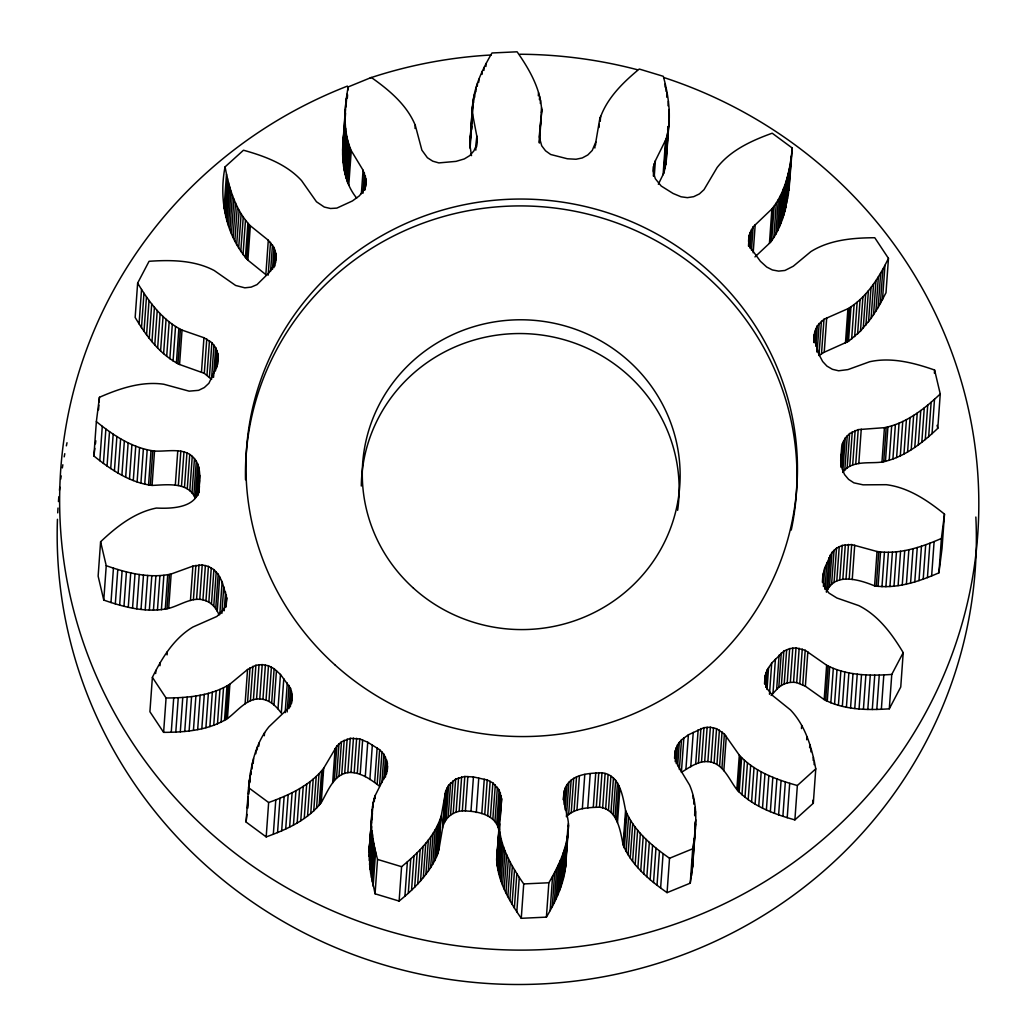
<?xml version="1.0" encoding="UTF-8"?>
<svg xmlns="http://www.w3.org/2000/svg" width="1036" height="1036" viewBox="0 0 1036 1036"><rect width="100%" height="100%" fill="white"/><g stroke="black" fill="none" stroke-linecap="round" stroke-linejoin="round"><path stroke-width="1.5" d="M198.951 492.333C199.236 481.157 202.149 468.091 194.47 458.624C184.771 446.762 167.482 451.89 154.532 451.036C132.491 448.29 113.248 435.275 96.361 421.613L99.443 397.28C119.503 388.526 141.66 381.015 163.792 384.239L189.148 391.155L198.627 390.326L204.325 387.542L208.922 383.255L216.097 367.974L218.026 359.751L217.78 353.548L215.669 347.669L211.888 342.657L203.95 337.723L182.038 330.108C162.328 320.228 148.718 301.58 137.633 283.1L149.067 261.292C170.927 259.79 194.367 260.062 214.193 270.5L235.625 285.457L244.846 287.827L251.178 287.114L257.006 284.628L269.114 272.675L273.815 265.617L275.77 259.699L275.848 253.483L274.048 247.526L268.298 240.235L250.349 225.796C235.276 209.945 229.008 187.879 225.071 166.874L243.486 150.22C264.504 156.086 286.467 164.102 301.541 180.575L316.459 201.761L324.294 207.058L330.497 208.495L336.855 208.106L352.447 200.932L359.35 195.856L363.26 190.961L365.514 185.159L365.915 178.956L363.066 170.215L351.256 150.673C342.592 130.678 344.496 107.899 348.135 86.946L371.302 77.467C388.992 89.938 406.863 104.791 415.281 125.304L421.885 150.155L427.402 157.731L432.724 161.163L438.85 162.911L456.047 161.37L464.322 158.922L469.709 155.633L473.866 150.932L476.418 145.247L476.806 136.092L472.545 113.818C471.432 92.036 481.248 71.355 491.983 52.978L517.106 51.8C529.383 69.399 540.999 89.368 541.698 111.344L539.199 136.869L541.724 145.817L545.545 150.816L550.686 154.493L567.404 158.78L576.042 159.246L582.284 157.951L587.839 154.934L592.242 150.44L595.817 141.984L599.624 119.658C606.254 98.744 622.753 82.686 639.251 69.036L663.312 76.314C668.039 93.603 670.888 111.784 668.337 129.668L665.876 164.038L663.752 173.193L658.339 184.253M356.669 198.083C340.922 178.645 341.103 152.124 344.444 128.671M693.265 854.169L692.579 867.054L690.248 883.164L667.067 892.643C649.391 880.16 631.507 865.319 623.102 844.806C620.331 830.911 617.547 809.168 599.52 807.199C588.189 807.536 574.812 807.963 566.407 816.679L568.868 782.297C577.272 773.581 590.649 773.154 601.981 772.817C620.02 774.786 622.791 796.529 625.563 810.424C633.967 830.937 651.851 845.79 669.528 858.261L692.708 848.782C696.347 827.829 698.251 805.05 689.587 785.055L677.777 765.513L674.928 756.772L675.33 750.569L677.583 744.767L681.481 739.872L688.383 734.809L703.988 727.635L710.346 727.233L716.549 728.684L724.384 733.98L739.303 755.153C754.376 771.626 776.34 779.642 797.357 785.508L815.772 768.854C811.835 747.85 805.568 725.783 790.481 709.932L772.545 695.493L766.795 688.215L764.995 682.245L765.073 676.029L767.016 670.124L771.716 663.053L783.838 651.1L789.665 648.614L795.998 647.901L805.205 650.271L826.637 665.229C846.464 675.666 869.903 675.951 891.763 674.436L903.211 652.628C892.125 634.149 878.515 615.501 858.805 605.62L836.894 598.005L828.942 593.071L825.161 588.059L823.063 582.18L822.817 575.977L824.747 567.754L831.921 552.473L836.518 548.186L842.216 545.415L851.683 544.573L877.039 551.502C899.183 554.713 921.341 547.202 941.4 538.461L944.482 514.128C927.596 500.453 908.352 487.438 886.311 484.693L863.079 484.835L853.884 482.841L848.575 479.37L844.547 474.553L842.126 468.79L841.064 460.411L842.436 443.641L845.246 438.073L849.611 433.566L858.209 429.616L884.433 427.674C906.241 423.361 924.475 408.909 940.248 393.952L934.601 370.033C914.024 362.833 891.465 356.954 869.683 361.732L847.927 369.606L838.616 370.784L832.413 369.308L826.935 366.109L822.649 361.499L818.699 353.975L814.102 337.736L814.788 331.559L817.3 325.861L823.983 319.269L847.914 308.715C866.847 297.397 878.917 277.687 888.461 258.378L874.772 237.736C853.017 237.84 829.81 239.769 810.929 251.567L793.278 266.226L784.951 270.461L778.619 271.121L772.351 269.943L766.705 267.029L760.372 261.266L750.349 247.513L748.821 241.479L749.183 235.276L753.146 226.858L771.898 208.935C785.728 191.932 790.118 169.347 792.281 148.057L772.196 133.204C751.877 140.533 730.756 150.065 717.145 167.495L704.014 189.666L699.391 193.926L693.68 196.672L687.386 197.656L681.066 196.788L673.089 193.473L661.201 186.027L655.322 178.71L653.483 172.753L653.522 166.537L655.387 160.722L666.213 138.811L668.337 129.668M199.404 486.078C199.054 508.041 172.196 508.818 156.41 508.054C134.602 512.367 116.369 526.819 100.596 541.776L106.242 565.695C126.819 572.895 149.378 578.774 171.16 574.009L192.903 566.122L202.227 564.944L208.43 566.42L213.908 569.619L218.195 574.229L222.131 581.753L226.742 597.992L226.055 604.169L223.543 609.88L216.861 616.459L192.916 627.026C173.996 638.331 161.914 658.041 152.383 677.35L166.071 697.992C187.827 697.888 211.033 695.959 229.901 684.161L247.552 669.502L255.892 665.28L262.225 664.607L268.492 665.785L274.126 668.699L280.471 674.462L290.481 688.215L292.01 694.25L291.647 700.453L287.697 708.87L268.946 726.793C255.115 743.796 250.725 766.381 248.562 787.671L268.648 802.524C288.966 795.195 310.088 785.664 323.698 768.233L336.829 746.062L341.453 741.802L350.272 738.344L359.777 738.94L367.741 742.255L379.642 749.701L383.942 754.312L387.36 762.975L387.322 769.191L385.457 775.019L375.291 795.337L373.206 802.278L369.23 848.303L370.007 869.01L375.058 893.796L399.119 901.074L401.592 866.692C418.078 853.042 434.576 836.984 441.219 816.07L445.752 790.831L448.601 785.288L455.659 779.085L464.788 776.482L473.439 776.948L487.218 779.991L492.864 782.892L499.119 789.911L501.644 798.86L496.684 858.753C497.384 880.742 509 900.711 521.263 918.31L546.399 917.132C556.746 899.701 565.578 880.341 566.07 859.738M471.51 155.62L469.839 144.742L472.429 106.566M568.868 782.297C558.676 793.434 566.77 809.375 568.285 821.924C569.411 843.692 559.582 864.374 548.86 882.763L546.399 917.132M499.145 824.384C499.844 846.373 511.46 866.329 523.724 883.928L521.263 918.31M197.721 463.973L195.26 498.355C188.384 481.364 166.291 484.887 152.059 485.418C130.018 482.672 110.774 469.658 93.887 455.982L96.361 421.613M98.549 409.777L98.886 405.089M99.106 401.968L99.443 397.28M99.806 460.722L102.279 426.34M103.406 463.455L105.866 429.072M100.596 541.776L98.135 576.145L103.768 600.077C124.359 607.277 146.905 613.157 168.687 608.378C180.627 605.335 193.162 595.583 205.957 600.802C212.276 603.211 216.589 608.805 219.062 614.905M107.045 466.07L109.505 431.688M110.722 468.557L113.183 434.175M103.768 600.077L106.242 565.695M114.413 470.914L116.887 436.532M118.143 473.128L120.616 438.746M110.981 602.551L113.442 568.181M121.898 475.213L124.372 440.831M137.633 283.1L135.159 317.469C146.257 335.962 159.855 354.61 179.565 364.491L204.299 373.323L211.512 379.409L213.973 345.027M115.32 603.936L117.78 569.554M125.68 477.143L128.14 442.76M139.07 323.892L141.531 289.51M119.645 605.179L122.118 570.797M129.474 478.917L131.935 444.535M141.492 327.648L143.965 293.279M123.97 606.293L126.431 571.911M133.281 480.536L135.742 446.153M144.004 331.313L146.464 296.943M146.581 334.874L149.042 300.492M137.102 481.973L139.562 447.591M128.27 607.277L130.73 572.895M149.236 338.319L151.709 303.936M140.909 483.229L143.382 448.847M132.543 608.119L135.017 573.737M151.968 341.647L154.429 307.265M144.729 484.252L147.19 449.87M154.778 344.846L157.239 310.476M136.804 608.831L139.264 574.449M157.653 347.928L160.114 313.545M148.549 485.042L151.01 450.673M141.025 609.388L143.486 575.006M150.311 485.314L152.771 450.945M160.593 350.854L163.066 316.472M152.059 485.418L154.532 451.036M145.208 609.79L147.669 575.42M163.61 353.639L166.071 319.269M166.705 356.267L169.166 321.885M149.352 610.049L151.813 575.666M169.852 358.715L172.313 324.333M153.445 610.126L155.905 575.744M173.077 360.942L175.537 326.56M152.383 677.35L149.909 711.732L163.61 732.361C185.366 732.271 208.573 730.341 227.441 718.544C237.879 710.942 248.018 696.257 262.937 699.339C270.823 700.789 276.741 706.928 281.313 713.092L283.786 678.71M157.459 610.036L159.92 575.653M176.392 362.963L178.852 328.58M155.659 673.517L155.892 670.383M177.959 363.804L180.419 329.435M161.396 609.725L163.856 575.343M179.565 364.491L182.038 330.108M159.971 665.747L160.191 662.626M165.255 609.207L167.715 574.825M175.304 485.275L177.765 450.906M167.003 608.87L169.477 574.488M168.687 608.378L171.16 574.009M178.373 485.483L180.834 451.1M167.068 654.881L167.288 651.761M163.61 732.361L166.071 697.992M181.494 486.156L183.968 451.774M184.486 487.27L186.946 452.9M187.27 488.811L189.743 454.428M171.251 732.297L173.711 697.914M189.795 490.727L192.256 456.358M191.997 492.994L194.47 458.624M201.476 372.105L203.95 337.723M175.796 732.141L178.257 697.759M193.836 495.558L196.296 461.175M204.299 373.323L206.773 338.94M196.581 496.632L198.705 466.938M180.303 731.869L182.763 697.5M197.423 494.884L199.21 469.891M190.443 600.504L192.903 566.122M198.187 495.208L199.78 475.317M198.627 493.136L199.521 480.626M207.006 374.993L209.466 340.611M193.408 599.676L195.869 565.293M209.427 377.039L211.888 342.657M225.071 166.874C218.661 198.938 225.744 235.353 247.889 260.166L265.838 274.618L268.298 240.235M184.745 731.481L187.205 697.098M224.035 208.573L226.495 174.19M196.568 599.261L199.029 564.879M224.993 212.911L227.454 178.529M213.546 377.363L215.669 347.669M189.122 730.976L191.582 696.593M226.068 217.184L228.529 182.815M215.501 370.849L216.951 350.531M199.767 599.313L202.227 564.944M216.77 367.612L217.78 353.548M227.247 221.38L229.707 187.011M217.236 365.812L217.469 362.691M217.586 364.452L218.143 356.643M228.529 225.498L231.002 191.129M193.434 730.341L195.895 695.959M202.926 599.831L205.387 565.462M229.94 229.539L232.401 195.156M231.455 233.476L233.916 199.093M205.957 600.802L208.43 566.42M197.669 729.59L200.142 695.208M233.074 237.322L235.548 202.939M208.832 602.201L211.292 567.819M234.822 241.051L237.283 206.669M201.826 728.709L204.299 694.327M236.674 244.677L239.148 210.295M211.448 604.001L213.908 569.619M238.668 248.161L241.129 213.792M213.766 606.151L216.226 571.768M205.905 727.699L208.365 693.317M240.766 251.515L243.24 217.133M215.734 608.611L218.195 574.229M217.236 611.214L219.697 576.845M243.02 254.675L245.48 220.305M209.881 726.56L212.341 692.178M219.787 614.568L222.131 581.753M245.428 257.679L247.902 223.297M246.607 259L249.067 224.618M213.74 725.265L216.2 690.882M221.859 613.416L223.763 586.842M247.889 260.166L250.349 225.796M224.216 610.774L225.563 592.022M225.576 605.84L226.366 594.897M225.835 607.303L226.055 604.169M217.482 723.84L219.943 689.458M226.172 605.814L226.742 597.992M221.069 722.234L223.53 687.865M224.514 720.46L226.975 686.078M226.029 719.567L228.503 685.184M227.441 718.544L229.901 684.161M268.182 275.136L270.525 242.32M270.577 271.354L272.481 244.794M272.481 269.399L274.048 247.526M273.944 267.625L275.175 250.44M274.954 265.993L275.848 253.483M275.602 262.846L276.042 256.604M245.092 703.871L247.552 669.502M247.578 702.11L250.039 667.728M250.401 700.673L252.875 666.29M253.419 699.65L255.892 665.28M381.973 751.851L379.5 786.233C371.289 779.758 361.81 772.998 350.997 772.455C334.343 772.196 328.114 791.038 321.238 802.615C307.627 820.046 286.506 829.577 266.187 836.907L246.089 822.053L248.562 787.671M247.384 808.067L248.174 797.137M248.394 794.003L249.404 779.94M247.656 808.352L248.096 802.11M248.653 794.288L249.106 788.046M249.443 783.358L250 775.537M249.935 782.141L250.155 779.02M250.492 774.332L250.725 771.198M250.984 774.747L251.217 771.626M256.565 699.093L259.026 664.711M252.046 768.984L252.499 762.742M253.224 763.299L253.561 758.611M255.827 753.755L256.047 750.634M259.764 698.989L262.225 664.607M257.265 749.909L257.485 746.788M258.819 746.166L259.039 743.045M262.937 699.339L265.397 664.97M266.019 700.168L268.492 665.785M264.309 735.741L264.543 732.62M268.959 701.411L271.419 667.042M271.665 703.081L274.126 668.699M273.996 705.024L276.457 670.655M266.187 836.907L268.648 802.524M278.011 708.844L280.471 674.462M273.323 834.291L275.783 799.909M285.159 712.664L287.283 682.983M277.544 832.62L280.005 798.251M287.153 711.991L289.057 685.418M289.031 708.533L290.481 688.215M290.365 706.798L291.479 691.18M281.675 830.872L284.136 796.49M291.336 703.625L292.01 694.25M291.427 703.573L292.074 697.37M285.703 829.02L288.163 794.651M289.64 827.091L292.1 792.708M293.46 825.057L295.92 790.675M342.735 146.063L345.791 103.056M342.644 150.324L345.506 109.635M345.726 106.501L346.283 98.692M344.884 122.416L345.558 113.041M346.011 106.799L346.905 94.289M342.683 154.519L345.143 120.137M342.864 158.663L345.325 124.294M347.345 97.889L347.578 94.768M347.902 90.08L348.135 86.946M343.201 162.756L345.661 128.373M343.68 166.77L346.141 132.388M297.177 822.934L299.637 788.551M344.315 170.707L346.788 136.325M345.118 174.553L347.591 140.171M346.128 178.27L348.601 143.9M300.764 820.719L303.237 786.337M347.345 181.896L349.805 147.513M347.992 183.514L350.453 149.145M348.782 185.055L351.256 150.673M304.234 818.401L306.695 784.032M307.562 816.005L310.023 781.623M310.735 813.506L313.209 779.124M313.753 810.916L316.213 776.547M316.55 808.222L319.01 773.84M361.383 193.654L363.066 170.215M319.153 805.399L321.613 771.017M362.976 193.227L364.426 172.908M320.279 804.04L322.74 769.67M364.4 189.951L365.41 175.887M321.238 802.615L323.698 768.233M365.138 189.899L365.915 178.956M365.617 186.765L365.954 182.077M332.647 782.931L335.12 748.549M334.356 780.432L336.829 746.062M336.506 778.14L338.979 743.757M338.992 776.184L341.453 741.802M341.738 774.604L344.198 740.222M344.703 773.439L347.164 739.057M347.811 772.714L350.272 738.344M350.997 772.455L353.457 738.072M354.183 772.662L356.643 738.279M357.303 773.322L359.777 738.94M360.178 774.384L362.639 740.002M365.281 776.637L367.741 742.255M415.047 128.425L415.281 125.304M369.878 779.525L372.338 745.143M369.088 852.343L372.507 806.06M369.101 856.448L372.015 809.958M370.966 833.54L371.406 827.285M371.963 819.476L372.416 813.221M372.869 806.966L373.206 802.278M374.669 782.374L377.13 747.992M369.256 860.592L371.561 822.066M373.892 801.709L374.113 798.588M369.567 864.788L371.717 826.21M374.281 801.605L374.618 796.917M370.007 869.01L372.468 834.64L372.028 830.406M375.071 798.458L375.291 795.337M370.59 873.283L373.051 838.901L372.468 834.64M377.182 784.084L379.642 749.701M371.315 877.583L373.776 843.2L373.051 838.901M372.157 881.895L374.631 847.513L373.776 843.2M373.141 886.246L375.602 851.864L374.631 847.513M381.921 782.439L383.942 754.312M375.058 893.796L377.531 859.414L375.602 851.864M383.955 778.904L385.521 757.018M385.444 777.13L386.674 759.932M386.583 773.918L387.36 762.975M387.244 770.771L387.581 766.083M399.119 901.074L404.908 896.231L407.381 861.848M404.908 896.231L408.288 893.265L410.748 858.883M408.288 893.265L411.551 890.235L414.011 855.853M411.551 890.235L414.685 887.153L417.145 852.77M469.839 144.742L472.792 102.732M469.878 146.49L472.934 105.115M473.154 101.994L473.374 98.86M470.085 148.187L472.545 113.818M471.691 129.332L471.911 126.211M473.594 102.771L474.151 94.949M414.685 887.153L417.689 884.019L420.15 849.637M474.669 97.28L475.006 92.593M475.9 91.764L476.236 87.076M477.298 86.247L477.518 83.126M417.689 884.019L420.564 880.833L423.038 846.451M478.736 82.297L478.956 79.163M420.564 880.833L423.31 877.596L425.77 843.213M475.796 150.155L476.806 136.092M476.586 146.892L477.143 139.07M482.038 74.385L482.258 71.264M423.31 877.596L425.9 874.306L428.36 839.937M483.903 70.435L484.123 67.314M485.897 66.498L486.117 63.377M425.9 874.306L428.347 870.978L430.808 836.609M428.347 870.978L430.626 867.611L433.087 833.242M430.626 867.611L432.724 864.205L435.198 829.823M432.724 864.205L434.641 860.761L437.114 826.391M434.641 860.761L436.324 857.29L438.785 822.908M436.324 857.29L437.775 853.768L440.248 819.385M437.775 853.768L440.818 817.741M438.357 852.123L441.219 816.07M438.759 850.452L442.566 828.127L445.027 793.744M442.566 828.127L445.752 790.831M443.291 825.213L444.509 822.338L446.969 787.956M444.509 822.338L446.14 819.657L448.601 785.288M446.14 819.657L448.161 817.262L450.634 782.879M448.161 817.262L450.543 815.177L453.004 780.807M450.543 815.177L453.198 813.467L455.659 779.085M453.198 813.467L456.099 812.159L458.56 777.777M456.099 812.159L459.168 811.292L461.629 776.909M459.168 811.292L462.328 810.864L464.788 776.482M462.328 810.864L465.397 810.903L467.858 776.534M498.795 830.147C496.555 816.99 482.478 812.535 470.979 811.33L473.439 776.948M476.301 812.509L478.761 778.14M481.792 813.597L484.252 779.214M484.757 814.374L487.218 779.991M538.319 95.791L538.539 92.657M487.684 815.617L490.157 781.235M539.406 99.624L539.639 96.503M540.326 103.445L540.546 100.324M490.404 817.274L492.864 782.892M539.199 142.282L539.976 131.339M540.313 126.651L540.986 117.275M541.323 112.587L541.66 107.899M539.355 143.085L541.763 109.635M492.838 819.295L495.299 784.925M494.936 821.652L497.397 787.282M496.658 824.293L499.119 789.911M497.953 827.142L500.414 792.76M496.607 860.476L501.269 795.765M496.71 862.211L499.184 827.829M499.533 829.991L499.857 823.866M500.297 817.611L501.644 798.86M497.163 865.992L499.624 831.61M497.824 869.787L500.297 835.404M498.743 873.607L501.204 839.225M499.831 877.453L502.305 843.071M501.113 881.299L503.574 846.917M502.564 885.145L505.024 850.776M504.169 889.005L506.63 854.622M505.931 892.851L508.391 858.468M507.834 896.684L510.295 862.302M509.867 900.504L512.341 866.122M512.056 904.298L514.516 869.916M514.374 908.08L516.835 873.698M516.809 911.848L519.282 877.466M594.858 148.018L595.078 144.898M595.583 145.105L595.817 141.984M599.067 127.467L599.287 124.346M599.792 121.108L600.025 117.987M600.258 121.031L600.595 116.343M550.129 910.657L552.589 876.275M552.253 906.733L554.726 872.351M554.247 902.796L556.72 868.414M556.112 898.847L558.572 864.477M563.364 799.792L563.817 793.537M563.467 799.779L563.688 796.658M563.739 799.857L564.413 790.481M557.834 894.897L560.308 860.515M564.244 804.739L565.475 787.541M559.414 890.934L561.888 856.565M565.177 809.802L566.964 784.796M560.852 886.984L563.325 852.602M562.134 883.035L564.607 848.652M563.26 879.085L565.721 844.703M564.219 875.161L566.692 840.779M568.66 814.477L571.134 780.108M566.161 851.605L566.614 845.363M567.171 837.541L567.728 829.732M564.996 871.25L567.456 836.868M566.148 856.435L566.938 845.493M567.158 842.372L568.052 829.875M568.272 826.741L568.505 823.62M565.591 867.365L568.544 825.355M571.237 812.638L573.698 778.256M574.061 811.188L576.521 776.806M576.948 810.204L579.409 775.834M582.336 808.74L584.796 774.358M587.749 808.08L590.209 773.698M593.278 807.264L595.739 772.895M596.335 807.005L598.795 772.636M599.52 807.199L601.981 772.817M602.654 807.86L605.115 773.478M605.646 808.948L608.106 774.578M653.185 171.225L653.522 166.537M653.34 176.003L654.247 163.507M608.443 810.476L610.903 776.093M654.26 176.34L655.387 160.722M610.981 812.379L613.441 777.997M665.008 86.998L665.229 83.864M613.195 814.633L615.656 780.25M665.993 91.336L666.213 88.215M615.047 817.171L617.508 782.802M666.731 97.216L667.067 92.528M616.498 819.955L618.958 785.586M663.092 174.773L665.552 140.391M668.026 105.776L668.362 101.088M663.752 173.193L666.213 138.811M617.469 822.817L619.929 788.435M664.257 171.523L666.731 137.141M666.873 140.767L665.876 164.038M667.663 129.837L667.883 126.703M668.777 114.206L669.114 109.518M665.177 167.832L667.637 133.45M666.808 148.044L667.378 140.236M667.715 135.548L668.375 126.172M668.712 121.484L669.282 113.662M666.355 160.153L669.282 117.767M623.102 844.806L625.563 810.424M623.633 846.438L626.107 812.056M624.345 848.031L626.806 813.661M626.081 851.45L628.554 817.067M628.049 854.791L630.51 820.408M630.238 858.08L632.711 823.711M632.62 861.33L635.081 826.961M635.172 864.529L637.632 830.16M637.878 867.676L640.352 833.294M640.74 870.758L643.201 836.389M643.732 873.801L646.205 839.419M646.865 876.767L649.339 842.385M650.129 879.681L652.589 845.298M653.509 882.53L655.969 848.147M657.005 885.314L659.479 850.944M660.618 888.046L663.092 853.664M674.553 758.339L674.889 753.651M674.76 758.378L675.33 750.569M675.226 761.654L676.223 747.591M667.067 892.643L669.528 858.261M676.236 763.519L677.583 744.767M677.661 765.617L679.344 742.177M679.357 769.554L681.481 739.872M683.851 737.982L681.39 772.364C689.393 767.417 697.953 760.968 707.873 761.615C723.05 762.587 728.865 779.422 736.842 789.523C751.916 806.008 773.866 814.024 794.884 819.89L813.312 803.237L815.772 768.854M685.923 769.178L688.383 734.809M690.779 766.757L693.239 732.374M693.032 798.678L693.252 795.557M695.687 764.154L698.147 729.771M693.719 804.091L694.055 799.403M694.625 815.164L695.182 807.355M698.458 762.885L700.919 728.515M690.248 883.164L692.708 848.782M695.169 816.135L695.506 811.447M691.465 875.808L694.016 839.03M694.69 829.655L695.247 821.846M693.602 849.481L694.392 838.538M694.612 835.417L695.739 819.787M692.087 871.418L695.635 824.047M692.579 867.054L695.415 828.334M701.514 762.004L703.988 727.635M704.687 761.577L707.148 727.194M707.873 761.615L710.346 727.233M711.033 762.107L713.506 727.725M748.549 241.492L748.769 238.358M748.497 246.167L749.183 235.276M749.067 246.348L750.077 232.284M750.051 248.213L751.398 229.461M714.089 763.053L716.549 728.684M751.463 250.298L753.146 226.858M753.185 252.745L755.205 224.618M716.951 764.438L719.424 730.056M719.593 766.213L722.053 731.83M721.924 768.349L724.384 733.98M723.827 770.719L726.301 736.337M754.959 256.902L769.437 243.318L771.898 208.935M769.437 243.318L770.616 242.048L773.089 207.666M770.616 242.048L771.678 240.663L774.151 206.281M771.678 240.663L773.84 237.49L776.301 203.108M773.84 237.49L775.822 234.175L778.282 199.793M736.842 789.523L739.303 755.153M775.822 234.175L777.647 230.691L780.108 196.309M737.917 790.882L740.377 756.513M777.647 230.691L779.331 227.065L781.804 192.683M739.147 792.152L741.608 757.782M779.331 227.065L780.898 223.323L783.358 188.94M780.898 223.323L782.322 219.477L784.783 185.094M741.97 794.78L744.444 760.411M782.322 219.477L783.63 215.527L786.091 181.145M783.63 215.527L784.809 211.486L787.282 177.117M784.809 211.486L785.884 207.368L788.344 172.999M785.884 207.368L789.29 168.79M786.829 203.173L790.118 164.53M744.988 797.28L747.448 762.897M787.658 198.899L790.844 160.191M788.37 194.561L791.439 155.788M792.281 148.057L788.979 190.171M748.199 799.65L750.673 765.267M751.579 801.916L754.04 767.534M755.089 804.065L757.549 769.696M764.516 683.838L765.073 676.029M765.034 683.941L765.824 672.999M765.785 687.308L767.016 670.124M758.74 806.125L761.201 771.742M767.016 689.432L768.582 667.56M769.476 694.301L771.716 663.053M762.509 808.08L764.969 773.698M771.108 695.48L772.96 693.537L775.42 659.155M766.381 809.932L768.841 775.55M772.96 693.537L776.65 689.445L779.111 655.063M776.65 689.445L778.813 687.334L781.273 652.952M770.357 811.68L772.83 777.298M778.813 687.334L781.377 685.482L783.838 651.1M774.436 813.338L776.909 778.955M781.377 685.482L784.187 684.019L786.661 649.65M784.187 684.019L787.205 682.983L789.665 648.614M778.619 814.892L781.079 780.509M813.765 340.87L814.205 334.615M813.765 342.424L814.102 337.736M813.998 342.502L814.788 331.559M787.205 682.983L790.338 682.4L792.812 648.031M814.814 342.683L815.824 328.619M815.85 346.166L817.3 325.861M782.879 816.342L785.34 781.973M816.86 352.007L817.08 348.886M790.338 682.4L793.537 682.284L795.998 647.901M817.171 351.476L819.178 323.349M821.431 321.134L818.958 355.516L824.229 352.24L848.497 341.349L860.476 331.144L871.095 318.35L878.178 307.485L886 292.748L888.461 258.378M903.211 652.628L900.75 687.01L889.302 708.818C867.443 710.32 844.003 710.048 824.177 699.598L805.373 686.233L796.71 682.62L799.183 648.238M787.218 817.702L789.691 783.333M821.522 353.652L823.983 319.269M799.805 683.41L802.265 649.041M824.229 352.24L826.702 317.858M802.745 684.654L805.205 650.271M794.884 819.89L797.357 785.508M801.475 728.554L801.696 725.433M805.373 686.233L807.834 651.864M806.707 739.756L806.927 736.635M809.621 747.733L809.841 744.599M822.364 582.232L822.817 575.977M822.701 582.413L823.374 573.038M810.903 751.851L811.136 748.717M823.4 586.505L824.747 567.754M824.954 589.419L826.857 562.859M813.156 760.32L813.389 757.199M814.128 764.659L814.348 761.538M828.878 557.782L826.417 592.152C834.394 571.742 859.815 579.81 874.578 585.871C896.723 589.095 918.88 581.585 938.927 572.83L942.022 548.497L944.482 514.128M827.699 589.445L830.16 555.076M845.454 343.084L847.914 308.715M829.46 586.855L831.921 552.473M847.008 342.294L849.468 307.912M848.497 341.349L850.97 306.967M831.584 584.537L834.058 550.168M840.688 460.735L841.698 446.671M840.753 462.911L841.323 455.102M840.727 465.099L841.064 460.411M824.177 699.598L826.637 665.229M840.753 467.081L842.436 443.641M841.724 467.327L843.628 440.753M825.666 700.517L828.127 666.148M834.058 582.569L836.518 548.186M851.644 339.096L854.104 304.714M845.246 438.073L842.773 472.455C851.527 459.906 869.152 463.856 881.973 462.056C903.78 457.744 922.014 443.291 937.787 428.334L940.248 393.952M827.259 701.307L829.719 666.925M836.79 580.963L839.251 546.594M844.793 470.033L847.254 435.664M854.674 336.635L857.135 302.266M847.15 467.948L849.611 433.566M830.846 702.835L833.307 668.466M839.743 579.784L842.216 545.415M857.614 333.98L860.074 299.598M849.792 466.213L852.265 431.831M860.476 331.144L862.936 296.762M842.851 579.046L845.311 544.664M834.55 704.182L837.01 669.8M852.68 464.892L855.153 430.51M863.247 328.153L865.707 293.771M846.036 578.761L848.497 544.392M838.396 705.335L840.856 670.952M855.749 463.998L858.209 429.616M865.941 325.006L868.414 290.637M849.222 578.943L851.683 544.573M868.557 321.743L871.017 287.361M858.792 463.571L861.253 429.189M842.346 706.345L844.819 671.963M852.24 579.564L854.7 545.195M871.095 318.35L873.555 283.968M873.542 314.84L876.003 280.458M846.412 707.199L848.872 672.817M875.899 311.214L878.373 276.832M878.178 307.485L880.652 273.103M850.556 707.925L853.017 673.542M880.38 303.652L882.84 269.269M882.491 299.728L884.951 265.346M854.765 708.507L857.238 674.125M859.064 708.948L861.525 674.578M863.415 709.272L865.876 674.902M881.973 462.056L884.433 427.674M874.578 585.871L877.039 551.502M883.708 461.836L886.181 427.454M876.301 586.246L878.761 551.864M867.818 709.466L870.279 675.096M885.443 461.434L887.917 427.052M878.075 586.454L880.535 552.071M889.199 460.373L891.659 425.99M872.286 709.543L874.747 675.161M881.973 586.7L884.433 552.317M892.902 459.077L895.376 424.695M876.793 709.492L879.253 675.109M885.909 586.726L888.383 552.343M896.606 457.562L899.067 423.18M889.937 586.531L892.397 552.149M881.351 709.323L883.812 674.941M900.297 455.853L902.757 421.471M894.003 586.156L896.464 551.774M903.962 453.962L906.422 419.593M889.302 708.818L891.763 674.436M898.108 585.612L900.569 551.23M907.601 451.929L910.061 417.547M911.201 449.728L913.661 415.345M902.252 584.913L904.713 550.53M914.775 447.384L917.236 413.014M906.409 584.045L908.87 549.676M918.31 444.91L920.771 410.528M910.592 583.048L913.053 548.666M921.807 442.294L924.267 407.925M914.788 581.895L917.261 547.513M925.265 439.562L927.725 405.18M928.67 436.7L931.131 402.318M918.997 580.613L921.457 546.231M934.381 373.154L934.601 370.033M932.037 433.708L934.498 399.326M923.205 579.189L925.679 544.806M927.427 577.635L929.888 543.265M931.636 575.964L934.109 541.582M938.927 572.83L941.4 538.461M369.23 848.303L370.033 840.442M469.968 140.948L470.914 133.243M496.684 858.753L497.707 849.106M498.225 844.288L498.925 837.852M246.089 822.053L246.931 814.322M93.887 455.982L94.859 448.381M95.442 443.822L95.817 440.779M523.724 883.928L548.86 882.763M465.397 810.903L470.979 811.33M793.537 682.284L796.71 682.62M377.531 859.414L401.592 866.692M937.075 425.343L937.787 428.334M812.742 800.31L813.312 803.237M975.847 517.029A459.66 447.876 4.1 0 1 519.645 984.498A459.66 447.876 4.1 0 1 57.446 519.308M57.731 512.872A459.66 447.876 4.1 0 1 58.003 508.041M58.443 501.592A459.66 447.876 4.1 0 1 58.845 496.762M59.453 490.326A459.66 447.876 4.1 0 1 59.79 487.114M60.748 479.098A459.66 447.876 4.1 0 1 61.176 475.9M62.341 467.935A459.66 447.876 4.1 0 1 62.846 464.75M64.206 456.837A459.66 447.876 4.1 0 1 64.789 453.677M66.356 445.843A459.66 447.876 4.1 0 1 67.016 442.722M664.011 77.583A459.66 447.876 4.1 0 1 896.062 759.971A459.66 447.876 4.1 0 1 159.622 779.823A459.66 447.876 4.1 0 1 347.41 86.105M370.253 77.894A459.66 447.876 4.1 0 1 491.219 54.986M519.865 54.248A459.66 447.876 4.1 0 1 637.49 69.762M361.305 486.026A158.948 154.882 4.1 0 1 532.115 334.019A158.948 154.882 4.1 0 1 677.635 510.308M245.519 479.746A275.796 268.725 4.1 0 1 546.179 207.109A275.796 268.725 4.1 0 1 791.245 530.069M413.429 588.137A158.948 154.882 4.1 0 0 676.249 509.285A158.948 154.882 4.1 0 0 473.931 326.625A158.948 154.882 4.1 0 0 413.429 588.137M334.706 664.659A275.796 268.725 4.1 0 0 790.714 527.842A275.796 268.725 4.1 0 0 439.665 210.917A275.796 268.725 4.1 0 0 334.706 664.659"/></g></svg>
